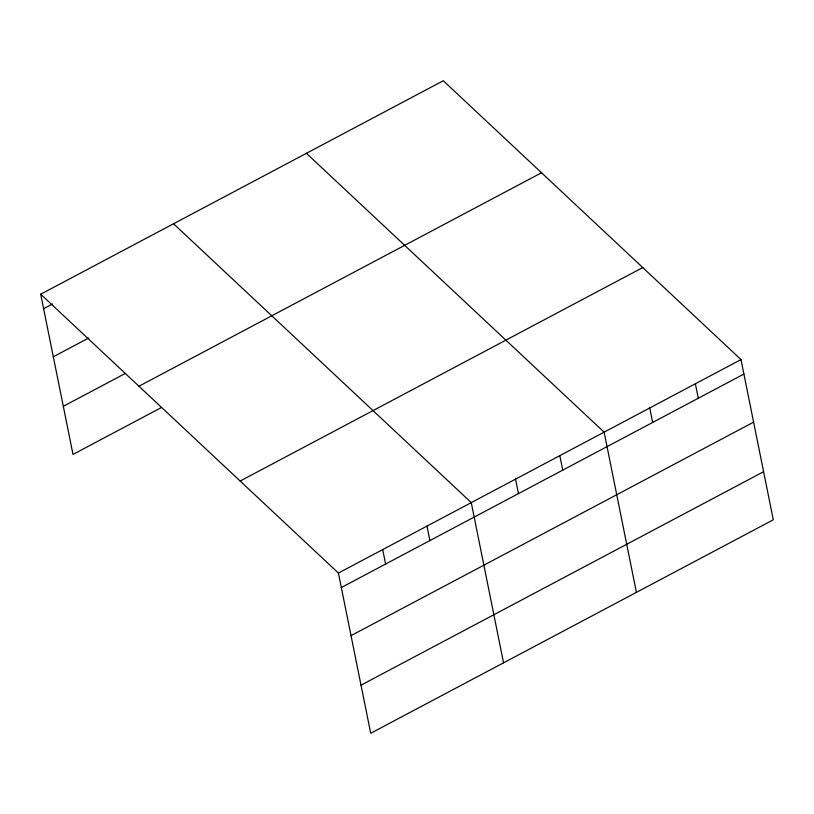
<?xml version="1.0" encoding="UTF-8"?>
<svg xmlns="http://www.w3.org/2000/svg" width="814" height="814" viewBox="0 0 814 814"><rect width="100%" height="100%" fill="white"/><g stroke="black" fill="none" stroke-linecap="round" stroke-linejoin="round"><path stroke-width="1.22" d="M40.7 294.21L443.284 80.739L740.994 359.584L773.3 519.79L370.716 733.261L338.41 573.066L40.7 294.21L73.006 454.416L161.569 407.448M43.62 308.689L52.472 303.988M53.317 356.776L88.746 337.993M63.309 406.318L125.305 373.443M138.94 386.233L541.534 172.761M240.161 481.043L642.755 267.572M338.41 573.066L740.994 359.584M341.331 587.535L743.915 374.064M351.027 635.632L753.611 422.151M361.019 685.174L763.603 471.703M306.41 153.317L604.12 432.173L636.416 592.368M173.555 223.769L471.265 502.614L503.561 662.82M695.37 383.781L698.29 398.26M649.745 407.977L652.665 422.456M559.829 455.657L562.749 470.126M515.547 479.131L518.467 493.61M426.984 526.098L429.894 540.577M382.692 549.582L385.612 564.061"/></g></svg>
